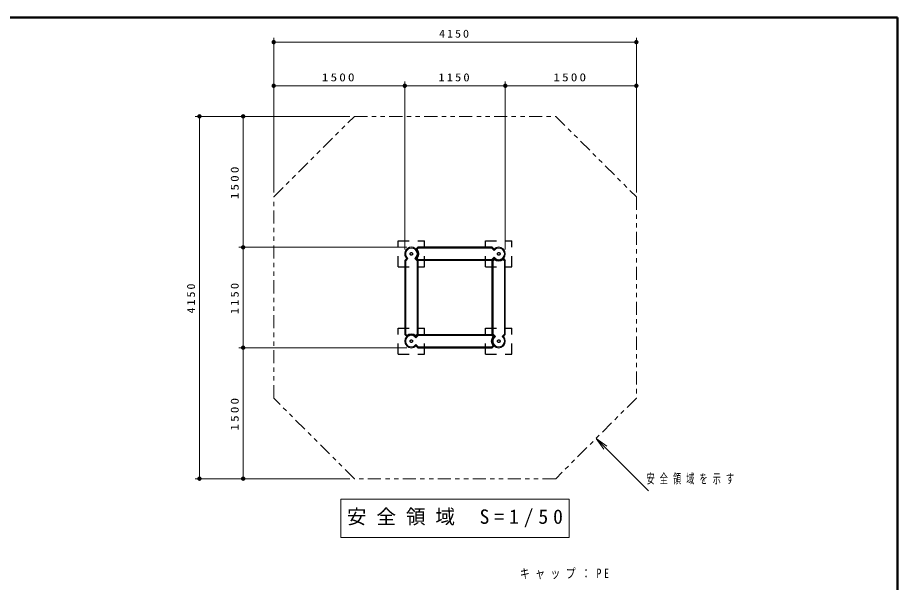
# Model space of a CAD drawing. Units: millimetres on the paper, with parts at other scales. Extents: x -385 to 0, y 0 to 267.
# Drawn here: x -201.4 to 0, y 137.6 to 267 of the extents above; entities that cross this region are included whole.
import ezdxf

# ---------------------------------------------------------------- set-up
doc = ezdxf.new("R2010")
doc.units = ezdxf.units.MM
doc.linetypes.add('USER1', pattern=[4.5, 2.5, -2])
doc.linetypes.add('USER3', pattern=[8, 3, -1, 1, -1, 1, -1])
for name, color, linetype, lineweight in [('1_10', 7, 'Continuous', 13), ('1_50', 7, 'Continuous', 13), ('NAKAMURA図枠', 7, 'Continuous', 13)]:
    doc.layers.add(name, color=color, linetype=linetype, lineweight=lineweight)
doc.styles.add('ＭＳ ゴシック', font='')
doc.styles.get('ＭＳ ゴシック').set_extended_font_data('MS Gothic')

# ---------------------------------------------------------------- blocks, each defined once
blk = doc.blocks.new('open_arrow')
at = {"color": 0, "linetype": 'Continuous', "lineweight": -2}
blk.add_lwpolyline([(7.5, 1.25), (0, 0), (7.5, -1.25)], dxfattribs=at)
blk = doc.blocks.new('filled_dot')
at = {"color": 0, "linetype": 'Continuous', "lineweight": -2, "const_width": 1.25}
blk.add_lwpolyline([(-0.625, 0, 1), (0.625, 0, 1)], format="xyb", close=True, dxfattribs=at)

msp = doc.modelspace()

# ---------------------------------------------------------------- linework, layer by layer
at = {"layer": '1_50'}
for p, q in [((-142.757, 226.924), (-142.757, 262.376)), ((-59.757, 226.924), (-59.757, 262.376)), ((-142.757, 261.376), (-59.757, 261.376)), ((-112.757, 213.876), (-112.757, 252.376)), ((-89.757, 213.876), (-89.757, 252.376)), ((-142.757, 251.376), (-112.757, 251.376)), ((-112.757, 251.376), (-89.757, 251.376)), ((-89.757, 251.376), (-59.757, 251.376)), ((-150.757, 244.376), (-160.757, 244.376)), ((-159.757, 161.376), (-159.757, 244.376)), ((-125.304, 244.376), (-150.757, 244.376)), ((-149.757, 214.376), (-149.757, 244.376)), ((-112.257, 214.376), (-150.757, 214.376)), ((-149.757, 191.376), (-149.757, 214.376)), ((-109.922, 213.928), (-109.674, 214.176)), ((-109.674, 214.176), (-109.757, 214.376)), ((-92.84, 214.176), (-109.674, 214.176)), ((-92.757, 214.376), (-92.84, 214.176)), ((-92.306, 213.643), (-92.84, 214.176)), ((-92.317, 213.937), (-92.306, 213.643)), ((-112.024, 211.826), (-112.557, 211.293)), ((-112.317, 211.815), (-112.024, 211.826)), ((-110.196, 211.815), (-110.49, 211.826)), ((-110.49, 211.826), (-109.957, 211.293)), ((-109.922, 211.824), (-110.196, 211.815)), ((-109.922, 211.824), (-109.674, 211.576)), ((-92.84, 211.576), (-109.674, 211.576)), ((-92.306, 212.109), (-92.84, 211.576)), ((-92.757, 211.376), (-92.84, 211.576)), ((-92.309, 211.541), (-92.557, 211.293)), ((-92.317, 211.815), (-92.306, 212.109)), ((-92.309, 211.541), (-92.317, 211.815)), ((-90.204, 211.541), (-89.957, 211.293)), ((-112.757, 211.376), (-112.557, 211.293)), ((-112.557, 211.293), (-112.557, 194.459)), ((-109.757, 211.376), (-109.957, 211.293)), ((-109.957, 211.293), (-109.957, 194.459)), ((-92.557, 194.459), (-92.557, 211.293)), ((-89.957, 211.293), (-89.757, 211.376)), ((-89.957, 194.459), (-89.957, 211.293)), ((-112.557, 194.459), (-112.757, 194.376)), ((-112.309, 194.211), (-112.557, 194.459)), ((-110.207, 193.643), (-109.674, 194.176)), ((-110.196, 193.937), (-110.207, 193.643)), ((-110.204, 194.211), (-109.957, 194.459)), ((-110.204, 194.211), (-110.196, 193.937)), ((-109.757, 194.376), (-109.674, 194.176)), ((-109.674, 194.176), (-92.84, 194.176)), ((-92.592, 193.928), (-92.84, 194.176)), ((-92.757, 194.376), (-92.557, 194.459)), ((-92.592, 193.928), (-92.317, 193.937)), ((-92.024, 193.926), (-92.557, 194.459)), ((-92.317, 193.937), (-92.024, 193.926)), ((-90.49, 193.926), (-89.957, 194.459)), ((-90.196, 193.937), (-90.49, 193.926)), ((-89.757, 194.376), (-89.957, 194.459)), ((-112.257, 191.376), (-150.757, 191.376)), ((-149.757, 161.376), (-149.757, 191.376)), ((-110.196, 191.815), (-110.207, 192.109)), ((-110.207, 192.109), (-109.674, 191.576)), ((-109.757, 191.376), (-109.674, 191.576)), ((-109.674, 191.576), (-92.84, 191.576)), ((-92.592, 191.824), (-92.84, 191.576)), ((-92.84, 191.576), (-92.757, 191.376)), ((-68.983, 170.602), (-56.992, 158.611)), ((-150.757, 161.376), (-160.757, 161.376)), ((-125.304, 161.376), (-150.757, 161.376)), ((-127.407, 156.682), (-127.407, 147.882)), ((-75.107, 156.682), (-127.407, 156.682)), ((-75.107, 147.882), (-75.107, 156.682)), ((-127.407, 147.882), (-75.107, 147.882))]:
    msp.add_line(p, q, dxfattribs=at)
at = {"layer": '1_50', "linetype": 'USER3'}
for p, q in [((-120.162, 261.376), (-82.351, 261.376)), ((-142.757, 225.924), (-124.304, 244.376)), ((-124.304, 244.376), (-78.209, 244.376)), ((-78.209, 244.376), (-59.757, 225.924)), ((-142.757, 179.828), (-142.757, 225.924)), ((-59.757, 225.924), (-59.757, 179.828)), ((-124.304, 161.376), (-142.757, 179.828)), ((-59.757, 179.828), (-78.209, 161.376)), ((-78.209, 161.376), (-124.304, 161.376))]:
    msp.add_line(p, q, dxfattribs=at)
at = {"layer": '1_50', "linetype": 'USER1', "lineweight": 25}
for p, q in [((-114.257, 209.876), (-114.257, 215.876)), ((-114.257, 215.876), (-108.257, 215.876)), ((-108.257, 209.876), (-108.257, 215.876)), ((-94.257, 209.876), (-94.257, 215.876)), ((-94.257, 215.876), (-88.257, 215.876)), ((-88.257, 209.876), (-88.257, 215.876)), ((-114.257, 209.876), (-108.257, 209.876)), ((-94.257, 209.876), (-88.257, 209.876)), ((-114.257, 189.876), (-114.257, 195.876)), ((-114.257, 195.876), (-108.257, 195.876)), ((-108.257, 189.876), (-108.257, 195.876)), ((-94.257, 189.876), (-94.257, 195.876)), ((-94.257, 195.876), (-88.257, 195.876)), ((-88.257, 189.876), (-88.257, 195.876)), ((-114.257, 189.876), (-108.257, 189.876)), ((-94.257, 189.876), (-88.257, 189.876))]:
    msp.add_line(p, q, dxfattribs=at)
at = {"layer": '1_50', "lineweight": 25}
for p, q in [((-110.196, 213.937), (-109.757, 214.376)), ((-109.922, 213.928), (-110.196, 213.937)), ((-92.757, 214.376), (-109.757, 214.376)), ((-92.317, 213.937), (-92.757, 214.376)), ((-112.317, 211.815), (-112.757, 211.376)), ((-110.196, 211.815), (-109.757, 211.376)), ((-110.196, 211.815), (-109.757, 211.376)), ((-109.674, 211.576), (-109.757, 211.376)), ((-92.317, 211.815), (-92.757, 211.376)), ((-92.317, 211.815), (-92.757, 211.376)), ((-90.204, 211.541), (-90.196, 211.815)), ((-90.196, 211.815), (-89.757, 211.376)), ((-112.757, 211.376), (-112.757, 194.376)), ((-109.757, 211.376), (-109.757, 194.376)), ((-92.757, 211.376), (-109.757, 211.376)), ((-92.557, 211.293), (-92.757, 211.376)), ((-92.757, 194.376), (-92.757, 211.376)), ((-89.757, 194.376), (-89.757, 211.376)), ((-112.317, 193.937), (-112.757, 194.376)), ((-112.309, 194.211), (-112.317, 193.937)), ((-110.196, 193.937), (-109.757, 194.376)), ((-110.196, 193.937), (-109.757, 194.376)), ((-109.957, 194.459), (-109.757, 194.376)), ((-109.757, 194.376), (-92.757, 194.376)), ((-92.84, 194.176), (-92.757, 194.376)), ((-92.317, 193.937), (-92.757, 194.376)), ((-92.317, 193.937), (-92.757, 194.376)), ((-90.196, 193.937), (-89.757, 194.376)), ((-110.196, 191.815), (-109.757, 191.376)), ((-109.757, 191.376), (-92.757, 191.376)), ((-92.317, 191.815), (-92.757, 191.376)), ((-92.592, 191.824), (-92.317, 191.815))]:
    msp.add_line(p, q, dxfattribs=at)
for centre in [(-111.257, 212.876), (-91.257, 212.876), (-111.257, 192.876), (-91.257, 192.876)]:
    msp.add_circle(centre, 0.3, dxfattribs=at)
at = {"layer": '1_50', "linetype": 'USER1', "lineweight": 25}
for centre in [(-111.257, 212.876), (-91.257, 212.876), (-111.257, 192.876), (-91.257, 192.876)]:
    msp.add_circle(centre, 0.3, dxfattribs=at)
at = {"layer": '1_50', "lineweight": 25}
for centre, start, end in [((-111.257, 212.876), 315, 225), ((-111.257, 212.876), 315, 45), ((-91.257, 212.876), 225, 135), ((-91.257, 212.876), 225, 315), ((-111.257, 192.876), 45, 315), ((-111.257, 192.876), 45, 135), ((-91.257, 192.876), 135, 225), ((-91.257, 192.876), 135, 45)]:
    msp.add_arc(centre, 1.5, start, end, dxfattribs=at)
at = {"layer": '1_50'}
for centre, radius, start, end in [((-111.257, 212.876), 1.3, 306.15012, 233.84988), ((-111.257, 212.876), 1.7, 321.75633, 38.24367), ((-91.257, 212.876), 1.3, 216.15012, 143.84988), ((-91.257, 212.876), 1.7, 231.75633, 308.24367), ((-111.257, 192.876), 1.3, 36.15012, 323.84988), ((-111.257, 192.876), 1.7, 51.75633, 128.24367), ((-91.257, 192.876), 1.7, 141.75633, 218.24367), ((-91.257, 192.876), 1.3, 126.15012, 53.84988)]:
    msp.add_arc(centre, radius, start, end, dxfattribs=at)
at = {"layer": 'NAKAMURA図枠', "lineweight": 50}
for p, q in [((0, 267), (-385, 267)), ((0, 0), (0, 267))]:
    msp.add_line(p, q, dxfattribs=at)

# ---------------------------------------------------------------- block references
at = {"layer": '1_50', "xscale": 0.4, "yscale": 0.4}
for p in [(-142.757, 261.376), (-142.757, 251.376), (-112.757, 251.376), (-89.757, 251.376)]:
    msp.add_blockref('filled_dot', p, dxfattribs=at)
for name, p, rotation in [('filled_dot', (-59.757, 261.376), 180), ('filled_dot', (-112.757, 251.376), 180), ('filled_dot', (-89.757, 251.376), 180), ('filled_dot', (-59.757, 251.376), 180), ('filled_dot', (-159.757, 244.376), 270), ('filled_dot', (-149.757, 244.376), 270), ('filled_dot', (-149.757, 214.376), 90), ('filled_dot', (-149.757, 214.376), 270), ('filled_dot', (-149.757, 191.376), 90), ('filled_dot', (-149.757, 191.376), 270), ('open_arrow', (-68.983, 170.602), 315), ('filled_dot', (-159.757, 161.376), 90), ('filled_dot', (-149.757, 161.376), 90)]:
    msp.add_blockref(name, p, dxfattribs=dict(at, rotation=rotation))

# ---------------------------------------------------------------- texts
at = {"layer": '1_10', "insert": (-86.43, 139.554), "char_height": 2.199, "attachment_point": 4, "style": 'ＭＳ ゴシック'}
msp.add_mtext('\\T1.56;\\W0.75;キャップ：PE', dxfattribs=at)
at = {"layer": '1_50', "style": 'ＭＳ ゴシック'}
for s, insert, char_height, attachment_point in [('\\T1.33;\\W1.1;4150', (-101.257, 262.376), 1.833, 8), ('\\T1.33;\\W1.2;1500', (-127.757, 252.376), 1.833, 8), ('\\T1.33;\\W1.15;1150', (-101.257, 252.376), 1.833, 8), ('\\T1.33;\\W1.2;1500', (-74.757, 252.376), 1.833, 8), ('\\T1.64;\\W0.6;安全領域を示す', (-57.408, 161.261), 2.199, 4), ('\\T1.5;安全領域\\~S=1/50', (-126.007, 152.282), 3.299, 4)]:
    msp.add_mtext(s, dxfattribs=dict(at, insert=insert, char_height=char_height, attachment_point=attachment_point))
at = {"layer": '1_50', "char_height": 1.833, "attachment_point": 8, "rotation": 90, "style": 'ＭＳ ゴシック'}
for s, insert in [('\\T1.33;\\W1.2;1500', (-150.757, 229.376)), ('\\T1.33;\\W1.1;4150', (-160.757, 202.876)), ('\\T1.33;\\W1.15;1150', (-150.757, 202.876)), ('\\T1.33;\\W1.2;1500', (-150.757, 176.376))]:
    msp.add_mtext(s, dxfattribs=dict(at, insert=insert))

doc.saveas('drawing.dxf')
